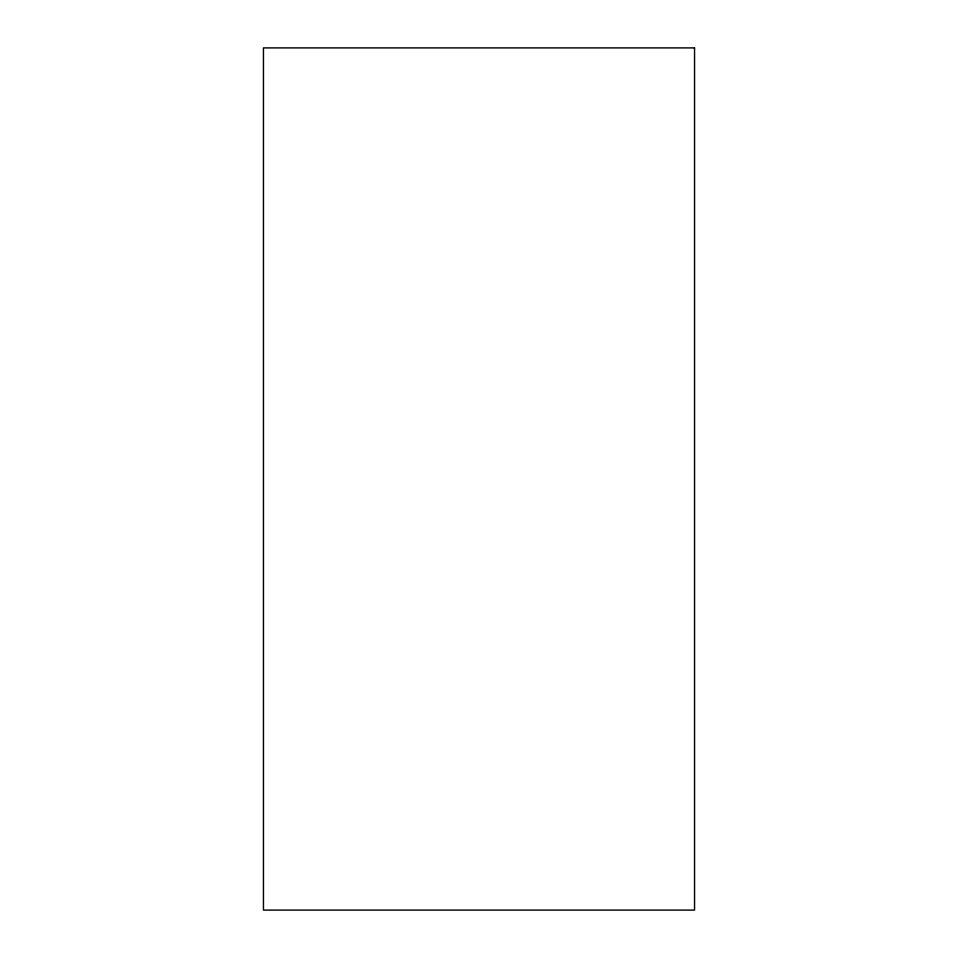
<?xml version="1.0" encoding="UTF-8"?>
<svg xmlns="http://www.w3.org/2000/svg" width="958" height="958" viewBox="0 0 958 958"><rect width="100%" height="100%" fill="white"/><g stroke="black" fill="none" stroke-linecap="round" stroke-linejoin="round"><path stroke-width="1.44" d="M694.55 47.9L263.45 47.9L263.45 910.1L694.55 910.1L694.55 47.9"/></g></svg>
